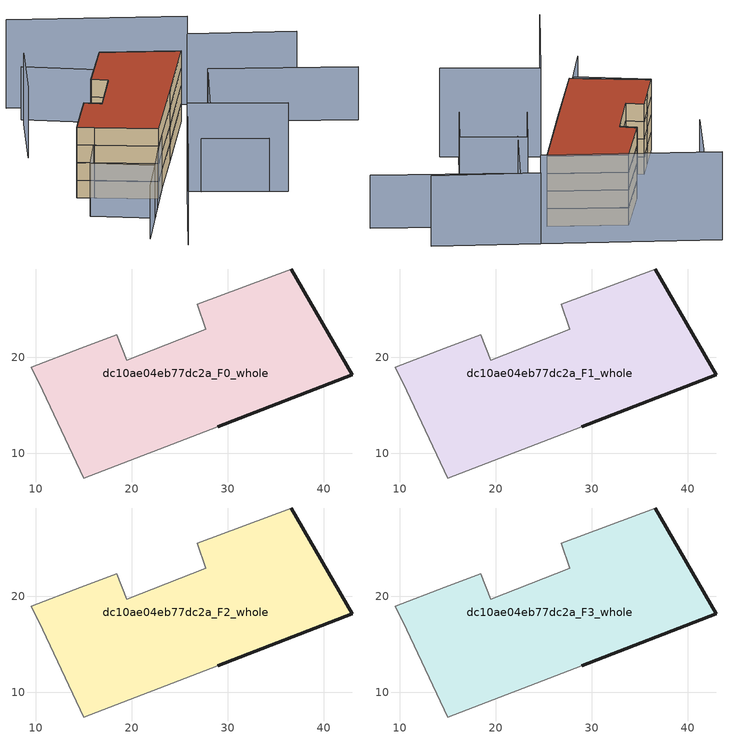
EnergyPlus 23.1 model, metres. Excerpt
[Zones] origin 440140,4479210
dc10ae04eb77dc2a_F0_whole
 floor ground (EU_floor_Construction): 42.99,18.17 36.62,29.2 26.82,25.51 27.74,22.93 19.47,19.71 18.43,22.35 14.68,20.94 9.54,18.96 10.72,16.49 15.02,7.42 28.97,12.78 z0
 wall outside (EU_wall_Construction): 36.62,29.2 42.99,18.17 28.97,12.78 z0:3
 wall adiabatic (EU_wall_Construction): 28.97,12.78 15.02,7.42 10.72,16.49 9.54,18.96 14.68,20.94 18.43,22.35 19.47,19.71 27.74,22.93 26.82,25.51 36.62,29.2 z0:3
dc10ae04eb77dc2a_F1_whole
 floor to dc10ae04eb77dc2a_F0_whole (EU_floor_Construction): 42.99,18.17 36.62,29.2 26.82,25.51 27.74,22.93 19.47,19.71 18.43,22.35 14.68,20.94 9.54,18.96 10.72,16.49 15.02,7.42 28.97,12.78 z3
 wall outside (EU_wall_Construction): 36.62,29.2 42.99,18.17 28.97,12.78 z3:6
 wall adiabatic (EU_wall_Construction): 28.97,12.78 15.02,7.42 10.72,16.49 9.54,18.96 14.68,20.94 18.43,22.35 19.47,19.71 27.74,22.93 26.82,25.51 36.62,29.2 z3:6
dc10ae04eb77dc2a_F2_whole
 floor to dc10ae04eb77dc2a_F1_whole (EU_floor_Construction): 42.99,18.17 36.62,29.2 26.82,25.51 27.74,22.93 19.47,19.71 18.43,22.35 14.68,20.94 9.54,18.96 10.72,16.49 15.02,7.42 28.97,12.78 z6
 wall outside (EU_wall_Construction): 36.62,29.2 42.99,18.17 28.97,12.78 z6:9
 wall adiabatic (EU_wall_Construction): 28.97,12.78 15.02,7.42 10.72,16.49 9.54,18.96 14.68,20.94 18.43,22.35 19.47,19.71 27.74,22.93 26.82,25.51 36.62,29.2 z6:9
dc10ae04eb77dc2a_F3_whole
 floor to dc10ae04eb77dc2a_F2_whole (EU_floor_Construction): 42.99,18.17 36.62,29.2 26.82,25.51 27.74,22.93 19.47,19.71 18.43,22.35 14.68,20.94 9.54,18.96 10.72,16.49 15.02,7.42 28.97,12.78 z9
 wall outside (EU_wall_Construction): 36.62,29.2 42.99,18.17 28.97,12.78 z9:12
 wall adiabatic (EU_wall_Construction): 28.97,12.78 15.02,7.42 10.72,16.49 9.54,18.96 14.68,20.94 18.43,22.35 19.47,19.71 27.74,22.93 26.82,25.51 36.62,29.2 z9:12
 roof outside (EU_roof_Construction): 36.62,29.2 42.99,18.17 28.97,12.78 15.02,7.42 10.72,16.49 9.54,18.96 14.68,20.94 18.43,22.35 19.47,19.71 27.74,22.93 26.82,25.51 z12
shading: 1.69,-4.66 19.7,4.94 / 19.7,4.94 27.09,-8.92 / 49.12,20.33 34.84,44.6 z0:15; 32.04,40.47 41.19,17.97 / 41.19,17.97 1.08,1.67 / 32.51,7.58 44.71,14.47 / 44.71,14.47 56.2,-5.88 / 8.36,4.54 4.34,13.87 / 4.34,13.87 10.99,16.75 / 10.99,16.75 15.02,7.42 / 15.02,7.42 8.36,4.54 / 36.97,-0.26 25.65,-6.31 / 25.65,-6.31 20.67,3.01 / 20.67,3.01 31.99,9.05 / 31.99,9.05 36.97,-0.26 z0:9; 57.94,5.76 49.12,20.33 / 30.67,39.33 19.66,32.75 z0:12
[Building]
EU S2 Campaign: North Axis=0; Terrain=City; Solar Distribution=FullExterior
[Site:Location]
Madrid: Latitude=40.5; Longitude=-3.5; Time Zone=1; Elevation=609
[SizingPeriod:WeatherFileDays]
AnnualSizingPeriod: Begin Month=1; Begin Day of Month=1; End Month=12; End Day of Month=31; Day of Week for Start Day=Monday; Use Weather File Daylight Saving Period=No; Use Weather File Rain and Snow Indicators=No
[MATERIAL]
EU_InternalMass_Material: Roughness=MediumRough; Thickness=0.1; Conductivity=1; Density=1800; Specific Heat=900; Thermal Absorptance=0.9; Solar Absorptance=0.7; Visible Absorptance=0.7
[MATERIAL:NOMASS] Roughness=MediumRough; Thermal Absorptance=0.9; Solar Absorptance=0.7; Visible Absorptance=0.7
Name | Thermal Resistance
EU_wall_NoMass | 1.60022
EU_roof_NoMass | 1.57597
EU_floor_NoMass | 0.470652
[CONSTRUCTION]
EU_wall_Construction: EU_wall_NoMass
EU_roof_Construction: EU_roof_NoMass
EU_floor_Construction: EU_floor_NoMass
EU_InternalMass_Construction: EU_InternalMass_Material
[ZONE] Type=1; Multiplier=1; Ceiling Height=autocalculate; Volume=1045.61; Floor Area=autocalculate; Part of Total Floor Area=Yes
dc10ae04eb77dc2a_F0_whole; dc10ae04eb77dc2a_F1_whole; dc10ae04eb77dc2a_F2_whole; dc10ae04eb77dc2a_F3_whole
[INTERNALMASS] Construction=EU_InternalMass_Construction; Surface Area=348.545
Name | Zone or ZoneList
dc10ae04eb77dc2a_F0_whole_EU_InternalMass | dc10ae04eb77dc2a_F0_whole
dc10ae04eb77dc2a_F1_whole_EU_InternalMass | dc10ae04eb77dc2a_F1_whole
dc10ae04eb77dc2a_F2_whole_EU_InternalMass | dc10ae04eb77dc2a_F2_whole
dc10ae04eb77dc2a_F3_whole_EU_InternalMass | dc10ae04eb77dc2a_F3_whole
[OTHEREQUIPMENT] Fuel Type=Electricity; Design Level Calculation Method=Watts/Area; Power per Zone Floor Area=1; Fraction Latent=0; Fraction Radiant=0; Fraction Lost=0; Carbon Dioxide Generation Rate=0; EndUse Subcategory=EU_Step8_InternalGains
Name | Zone or ZoneList or Space or SpaceList | Schedule
EU_Step8_InternalGain_dc10ae04eb77dc2a_F0_whole_f000 | dc10ae04eb77dc2a_F0_whole | EU_Step8_GainSchedule_dc10ae04eb77dc2a_F0_whole_f000
EU_Step8_InternalGain_dc10ae04eb77dc2a_F1_whole_f000 | dc10ae04eb77dc2a_F1_whole | EU_Step8_GainSchedule_dc10ae04eb77dc2a_F1_whole_f000
EU_Step8_InternalGain_dc10ae04eb77dc2a_F2_whole_f000 | dc10ae04eb77dc2a_F2_whole | EU_Step8_GainSchedule_dc10ae04eb77dc2a_F2_whole_f000
EU_Step8_InternalGain_dc10ae04eb77dc2a_F3_whole_f000 | dc10ae04eb77dc2a_F3_whole | EU_Step8_GainSchedule_dc10ae04eb77dc2a_F3_whole_f000
[ZONEVENTILATION:DESIGNFLOWRATE] Schedule=EU_AlwaysOn; Design Flow Rate Calculation Method=AirChanges/Hour; Air Changes per Hour=0.480704; Ventilation Type=Natural; Fan Pressure Rise=0; Fan Total Efficiency=1; Constant Term Coefficient=1; Temperature Term Coefficient=0; Velocity Term Coefficient=0; Velocity Squared Term Coefficient=0; Minimum Indoor Temperature=-100; Maximum Indoor Temperature=100; Delta Temperature=-100; Minimum Outdoor Temperature=-100; Maximum Outdoor Temperature=100; Maximum Wind Speed=40
Name | Zone or ZoneList or Space or SpaceList
EU_ConstantAir_dc10ae04eb77dc2a_F0_whole | dc10ae04eb77dc2a_F0_whole
EU_ConstantAir_dc10ae04eb77dc2a_F1_whole | dc10ae04eb77dc2a_F1_whole
EU_ConstantAir_dc10ae04eb77dc2a_F2_whole | dc10ae04eb77dc2a_F2_whole
EU_ConstantAir_dc10ae04eb77dc2a_F3_whole | dc10ae04eb77dc2a_F3_whole
[HVACTEMPLATE:THERMOSTAT] Constant Heating Setpoint=20; Constant Cooling Setpoint=50
EU_HeatOnly_dc10ae04eb77dc2a_F0_whole; EU_HeatOnly_dc10ae04eb77dc2a_F1_whole; EU_HeatOnly_dc10ae04eb77dc2a_F2_whole; EU_HeatOnly_dc10ae04eb77dc2a_F3_whole
[HVACTEMPLATE:ZONE:IDEALLOADSAIRSYSTEM] System Availability Schedule=EU_AlwaysOn; Maximum Heating Supply Air Temperature=50; Minimum Cooling Supply Air Temperature=13; Maximum Heating Supply Air Humidity Ratio=0.0156; Minimum Cooling Supply Air Humidity Ratio=0.0077; Heating Limit=NoLimit; Cooling Limit=NoLimit; Heating Availability Schedule=EU_AlwaysOn; Cooling Availability Schedule=EU_CoolingOff; Dehumidification Control Type=ConstantSensibleHeatRatio; Cooling Sensible Heat Ratio=0.7; Dehumidification Setpoint=60; Humidification Control Type=None; Humidification Setpoint=30; Outdoor Air Method=None; Outdoor Air Flow Rate per Person=0.00944; Outdoor Air Flow Rate per Zone Floor Area=0; Outdoor Air Flow Rate per Zone=0; Demand Controlled Ventilation Type=None; Outdoor Air Economizer Type=NoEconomizer; Heat Recovery Type=None; Sensible Heat Recovery Effectiveness=0.7; Latent Heat Recovery Effectiveness=0.65
Name | Template Thermostat
dc10ae04eb77dc2a_F0_whole | EU_HeatOnly_dc10ae04eb77dc2a_F0_whole
dc10ae04eb77dc2a_F1_whole | EU_HeatOnly_dc10ae04eb77dc2a_F1_whole
dc10ae04eb77dc2a_F2_whole | EU_HeatOnly_dc10ae04eb77dc2a_F2_whole
dc10ae04eb77dc2a_F3_whole | EU_HeatOnly_dc10ae04eb77dc2a_F3_whole
[SIZING:ZONE] Zone Cooling Design Supply Air Temperature Input Method=SupplyAirTemperature; Zone Cooling Design Supply Air Temperature=13; Zone Heating Design Supply Air Temperature Input Method=SupplyAirTemperature; Zone Heating Design Supply Air Temperature=50; Zone Cooling Design Supply Air Humidity Ratio=0.008; Zone Heating Design Supply Air Humidity Ratio=0.008; Cooling Design Air Flow Method=DesignDay; Cooling Design Air Flow Rate=0; Cooling Minimum Air Flow per Zone Floor Area=0.000762; Cooling Minimum Air Flow=0; Cooling Minimum Air Flow Fraction=0.2; Heating Design Air Flow Method=DesignDay; Heating Design Air Flow Rate=0; Heating Maximum Air Flow per Zone Floor Area=0.002032; Heating Maximum Air Flow=0.141576; Heating Maximum Air Flow Fraction=0.3; Account for Dedicated Outdoor Air System=No; Dedicated Outdoor Air System Control Strategy=NeutralSupplyAir; Dedicated Outdoor Air Low Setpoint Temperature for Design=autosize; Dedicated Outdoor Air High Setpoint Temperature for Design=autosize; Zone Load Sizing Method=Sensible Load Only No Latent Load; Zone Latent Cooling Design Supply Air Humidity Ratio Input Method=HumidityRatioDifference; Zone Cooling Design Supply Air Humidity Ratio Difference=0.005; Zone Latent Heating Design Supply Air Humidity Ratio Input Method=HumidityRatioDifference; Zone Humidification Design Supply Air Humidity Ratio Difference=0.005
dc10ae04eb77dc2a_F0_whole; dc10ae04eb77dc2a_F1_whole; dc10ae04eb77dc2a_F2_whole; dc10ae04eb77dc2a_F3_whole
[SCHEDULE:CONSTANT]
Name | Hourly Value
EU_AlwaysOn | 1
EU_CoolingOff | 0
[SCHEDULE:FILE] Column Number=1; Rows to Skip at Top=0; Number of Hours of Data=8760; Column Separator=Comma; Interpolate to Timestep=No; Minutes per Item=60; Adjust Schedule for Daylight Savings=Yes
Name | File
EU_Step8_GainSchedule_dc10ae04eb77dc2a_F0_whole_f000 | ../../schedules/dc10ae04eb77dc2a/dc10ae04eb77dc2a_F0_whole_f000_gain.csv
EU_Step8_GainSchedule_dc10ae04eb77dc2a_F1_whole_f000 | ../../schedules/dc10ae04eb77dc2a/dc10ae04eb77dc2a_F1_whole_f000_gain.csv
EU_Step8_GainSchedule_dc10ae04eb77dc2a_F2_whole_f000 | ../../schedules/dc10ae04eb77dc2a/dc10ae04eb77dc2a_F2_whole_f000_gain.csv
EU_Step8_GainSchedule_dc10ae04eb77dc2a_F3_whole_f000 | ../../schedules/dc10ae04eb77dc2a/dc10ae04eb77dc2a_F3_whole_f000_gain.csv
